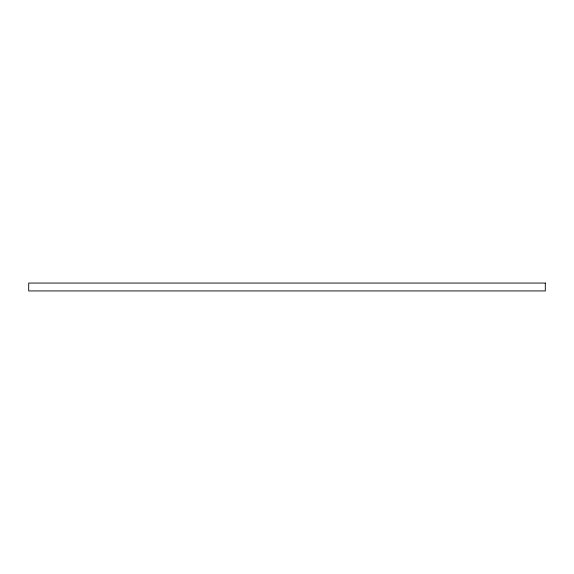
<?xml version="1.0" encoding="UTF-8"?>
<svg xmlns="http://www.w3.org/2000/svg" width="574" height="574" viewBox="0 0 574 574"><rect width="100%" height="100%" fill="white"/><g stroke="black" fill="none" stroke-linecap="round" stroke-linejoin="round"><path stroke-width="0.86" d="M545.3 283.068L28.7 283.068L28.7 290.932L545.3 290.932L545.3 283.068"/></g></svg>
